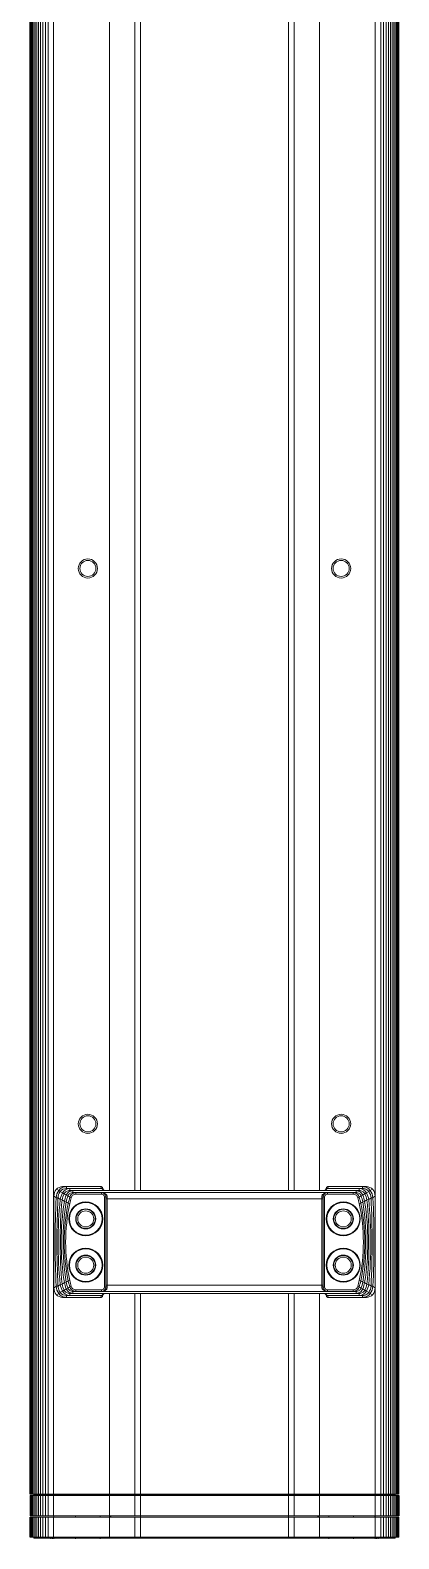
# Model space of a CAD drawing. Header units: millimetres. Extents: x 208114 to 212367, y 170574 to 176275.
# Drawn here: x 210538.6 to 210657.9, y 174454.8 to 174943.7 of the extents above; entities that cross this region are included whole.
import ezdxf

# ---------------------------------------------------------------- set-up
doc = ezdxf.new("R2010")
doc.units = ezdxf.units.MM
doc.header["$LTSCALE"] = 10
doc.layers.add('标注', color=251, linetype='Continuous', lineweight=9)

msp = doc.modelspace()

# ---------------------------------------------------------------- linework, layer by layer
for p, q in [((210538.59, 174469.29), (210538.59, 175432.69)), ((210657.93, 174469.29), (210657.93, 175432.69)), ((210538.59, 174468.79), (210538.59, 174462.29)), ((210574.21, 174469.29), (210574.21, 174469.09)), ((210656.74, 174468.79), (210656.74, 174469.09)), ((210657.93, 174468.79), (210657.93, 174462.29)), ((210650.26, 174461.79), (210650.26, 174462.29)), ((210538.59, 174455.29), (210538.59, 174461.79)), ((210657.93, 174455.29), (210657.93, 174461.79)), ((210539.78, 174455.29), (210539.78, 174454.99))]:
    msp.add_line(p, q)
at = {"layer": '标注', "color": 0}
for p, q in [((210538.67, 174469.29), (210538.67, 175432.69)), ((210538.82, 174469.29), (210538.82, 175432.69)), ((210539.05, 174469.29), (210539.05, 175432.69)), ((210539.35, 174469.29), (210539.35, 175432.69)), ((210539.73, 174469.29), (210539.73, 175432.69)), ((210540.17, 174469.29), (210540.17, 175432.69)), ((210540.69, 174469.29), (210540.69, 175432.69)), ((210541.29, 174469.29), (210541.29, 175432.69)), ((210541.96, 174469.29), (210541.96, 175432.69)), ((210542.7, 174469.29), (210542.7, 175432.69)), ((210543.51, 174469.29), (210543.51, 175432.69)), ((210544.4, 174469.29), (210544.4, 175432.69)), ((210546.18, 174469.29), (210546.18, 175432.69)), ((210650.33, 175432.69), (210650.33, 174469.29)), ((210652.12, 174469.29), (210652.12, 175432.69)), ((210653.01, 174469.29), (210653.01, 175432.69)), ((210653.82, 174469.29), (210653.82, 175432.69)), ((210654.56, 174469.29), (210654.56, 175432.69)), ((210655.23, 174469.29), (210655.23, 175432.69)), ((210655.82, 174469.29), (210655.82, 175432.69)), ((210656.34, 174469.29), (210656.34, 175432.69)), ((210656.79, 174469.29), (210656.79, 175432.69)), ((210657.17, 174469.29), (210657.17, 175432.69)), ((210657.47, 174469.29), (210657.47, 175432.69)), ((210657.69, 174469.29), (210657.69, 175432.69)), ((210657.85, 174469.29), (210657.85, 175432.69)), ((210564.26, 174567.64), (210564.26, 175334.34)), ((210572.46, 174567.65), (210572.46, 175334.34)), ((210574.26, 174567.65), (210574.26, 175334.34)), ((210622.26, 174567.65), (210622.26, 175334.34)), ((210624.06, 174567.65), (210624.06, 175334.34)), ((210632.26, 174567.64), (210632.26, 175334.34)), ((210546.26, 174565.91), (210546.26, 174536.08)), ((210546.26, 174565.91), (210546.99, 174565.34)), ((210547.14, 174568.12), (210547.83, 174567.67)), ((210547.59, 174565.32), (210548.33, 174564.72)), ((210548.31, 174567.31), (210547.83, 174567.67)), ((210548.31, 174567.31), (210549.05, 174566.92)), ((210549.57, 174566.62), (210549.05, 174566.92)), ((210561.07, 174568.99), (210549.08, 174568.99)), ((210549.08, 174568.99), (210550.35, 174568.95)), ((210549.57, 174566.62), (210550.26, 174566.19)), ((210550.81, 174565.95), (210550.26, 174566.18)), ((210561.5, 174568.95), (210550.35, 174568.95)), ((210561.53, 174568.34), (210550.35, 174568.34)), ((210550.35, 174568.34), (210551.4, 174568.28)), ((210550.81, 174565.95), (210551.4, 174565.49)), ((210551.4, 174567.68), (210551.4, 174568.28)), ((210561.92, 174568.28), (210551.4, 174568.28)), ((210561.95, 174567.68), (210551.4, 174567.68)), ((210551.4, 174567.68), (210552.43, 174567.64)), ((210551.88, 174565.36), (210551.4, 174565.49)), ((210552.43, 174567.03), (210552.43, 174567.64)), ((210552.43, 174567.64), (210644.09, 174567.64)), ((210644.09, 174567.03), (210552.43, 174567.03)), ((210552.43, 174567.03), (210553.36, 174567)), ((210553.36, 174566.5), (210553.36, 174567)), ((210561.72, 174567), (210553.36, 174567)), ((210561.72, 174566.5), (210553.36, 174566.5)), ((210561.07, 174568.99), (210561.11, 174568.98)), ((210561.5, 174568.95), (210561.07, 174568.99)), ((210561.49, 174568.95), (210561.11, 174568.98)), ((210561.53, 174568.34), (210561.49, 174568.95)), ((210561.54, 174568.94), (210561.49, 174568.95)), ((210561.62, 174568.34), (210561.54, 174568.34)), ((210561.92, 174568.28), (210561.54, 174568.34)), ((210561.92, 174568.29), (210561.62, 174568.34)), ((210561.63, 174567.01), (210561.72, 174567.01)), ((210561.72, 174567.01), (210561.85, 174567.01)), ((210561.72, 174566.5), (210561.72, 174567)), ((210561.84, 174566.99), (210561.92, 174566.98)), ((210561.85, 174567.01), (210561.92, 174567.01)), ((210561.91, 174568.28), (210561.95, 174567.68)), ((210561.99, 174568.28), (210561.91, 174568.28)), ((210561.92, 174567.01), (210562.1, 174567.01)), ((210562.02, 174567.67), (210561.96, 174567.68)), ((210561.96, 174567.68), (210562.17, 174567.65)), ((210562.01, 174568.28), (210561.99, 174568.49)), ((210562.02, 174567.67), (210562.21, 174567.65)), ((210562.44, 174567.65), (210562.21, 174567.65)), ((210562.41, 174567.83), (210562.42, 174567.65)), ((210562.44, 174567.65), (210563.25, 174567.64)), ((210562.62, 174536.39), (210562.62, 174565.59)), ((210562.62, 174565.59), (210563.07, 174565.59)), ((210562.77, 174567.65), (210562.94, 174567.65)), ((210562.95, 174566.26), (210562.85, 174566.41)), ((210562.94, 174567.65), (210563.05, 174567.65)), ((210563.05, 174567.65), (210563.23, 174567.64)), ((210563.05, 174536.98), (210563.05, 174565.01)), ((210563.47, 174565.01), (210563.05, 174565.01)), ((210563.23, 174567.64), (210563.25, 174567.64)), ((210563.47, 174536.98), (210563.47, 174565.01)), ((210633.04, 174565.01), (210633.04, 174536.98)), ((210633.04, 174565.01), (210633.47, 174565.01)), ((210634.09, 174567.65), (210633.26, 174567.64)), ((210633.9, 174565.59), (210633.45, 174565.59)), ((210633.47, 174565.01), (210633.47, 174536.98)), ((210633.67, 174566.42), (210633.57, 174566.26)), ((210633.9, 174565.59), (210633.9, 174536.39)), ((210634.09, 174567.65), (210634.11, 174567.83)), ((210634.24, 174567.65), (210634.09, 174567.65)), ((210634.31, 174567.65), (210634.24, 174567.65)), ((210634.31, 174567.65), (210634.5, 174567.67)), ((210634.31, 174567.65), (210634.35, 174567.65)), ((210634.35, 174567.65), (210634.56, 174567.68)), ((210634.35, 174567.65), (210634.35, 174567.65)), ((210634.53, 174568.49), (210634.51, 174568.28)), ((210634.51, 174567.67), (210634.57, 174567.68)), ((210634.52, 174568.28), (210634.6, 174568.28)), ((210634.57, 174567.68), (210634.61, 174568.28)), ((210634.57, 174567.68), (210645.12, 174567.68)), ((210634.98, 174568.34), (210634.6, 174568.28)), ((210634.9, 174568.34), (210634.6, 174568.29)), ((210645.12, 174568.28), (210634.6, 174568.28)), ((210634.6, 174567.01), (210634.67, 174567.01)), ((210634.6, 174566.98), (210634.67, 174566.99)), ((210634.67, 174567.01), (210634.8, 174567.01)), ((210634.8, 174567.01), (210634.89, 174567.01)), ((210634.8, 174566.5), (210634.8, 174567)), ((210643.16, 174567), (210634.8, 174567)), ((210643.16, 174566.5), (210634.8, 174566.5)), ((210634.9, 174568.34), (210634.99, 174568.34)), ((210634.97, 174568.94), (210635.02, 174568.95)), ((210635.03, 174568.95), (210634.99, 174568.34)), ((210646.17, 174568.34), (210634.99, 174568.34)), ((210635.45, 174568.99), (210635.02, 174568.95)), ((210646.17, 174568.95), (210635.02, 174568.95)), ((210635.4, 174568.98), (210635.03, 174568.95)), ((210635.4, 174568.98), (210635.45, 174568.99)), ((210635.45, 174568.99), (210647.44, 174568.99)), ((210644.09, 174567.03), (210643.16, 174567)), ((210643.16, 174566.5), (210643.16, 174567)), ((210645.12, 174567.68), (210644.09, 174567.64)), ((210644.09, 174567.03), (210644.09, 174567.64)), ((210644.64, 174565.36), (210645.12, 174565.49)), ((210645.7, 174565.95), (210645.11, 174565.49)), ((210646.17, 174568.34), (210645.12, 174568.28)), ((210645.12, 174567.68), (210645.12, 174568.28)), ((210645.7, 174565.95), (210646.26, 174566.18)), ((210647.44, 174568.99), (210646.17, 174568.95)), ((210646.95, 174566.62), (210646.26, 174566.19)), ((210646.95, 174566.62), (210647.47, 174566.92)), ((210648.21, 174567.31), (210647.47, 174566.92)), ((210648.93, 174565.32), (210648.19, 174564.72)), ((210648.21, 174567.31), (210648.69, 174567.67)), ((210649.38, 174568.12), (210648.69, 174567.67)), ((210650.26, 174565.91), (210649.53, 174565.34)), ((210650.26, 174565.91), (210650.26, 174536.08)), ((210548.93, 174564.66), (210548.33, 174564.72)), ((210548.93, 174564.66), (210549.66, 174564.07)), ((210550.26, 174563.98), (210549.66, 174564.08)), ((210550.26, 174563.98), (210550.92, 174563.53)), ((210551.41, 174563.42), (210550.92, 174563.53)), ((210645.11, 174563.42), (210645.6, 174563.53)), ((210646.26, 174563.98), (210645.6, 174563.53)), ((210646.26, 174563.98), (210646.86, 174564.08)), ((210647.59, 174564.66), (210646.86, 174564.07)), ((210647.59, 174564.66), (210648.19, 174564.72)), ((210546.26, 174536.08), (210546.99, 174536.64)), ((210547.59, 174536.67), (210548.33, 174537.27)), ((210548.93, 174537.33), (210548.33, 174537.26)), ((210548.93, 174537.33), (210549.66, 174537.91)), ((210549.57, 174535.36), (210550.26, 174535.8)), ((210550.26, 174538), (210549.66, 174537.9)), ((210550.26, 174538), (210550.92, 174538.46)), ((210550.82, 174536.03), (210550.26, 174535.8)), ((210550.82, 174536.03), (210551.4, 174536.49)), ((210551.41, 174538.56), (210550.92, 174538.46)), ((210551.88, 174536.62), (210551.4, 174536.49)), ((210553.36, 174535.49), (210553.36, 174534.99)), ((210553.36, 174535.49), (210561.72, 174535.49)), ((210561.72, 174535.49), (210561.72, 174534.99)), ((210562.62, 174536.39), (210563.07, 174536.39)), ((210562.84, 174535.56), (210562.95, 174535.72)), ((210563.47, 174536.98), (210563.05, 174536.98)), ((210633.04, 174536.98), (210633.47, 174536.98)), ((210633.9, 174536.39), (210633.45, 174536.39)), ((210633.57, 174535.72), (210633.66, 174535.57)), ((210634.8, 174535.49), (210634.8, 174534.99)), ((210634.8, 174535.49), (210643.16, 174535.49)), ((210643.16, 174535.49), (210643.16, 174534.99)), ((210644.64, 174536.62), (210645.11, 174536.49)), ((210645.11, 174538.56), (210645.6, 174538.46)), ((210645.7, 174536.03), (210645.11, 174536.49)), ((210646.26, 174538), (210645.6, 174538.46)), ((210645.7, 174536.03), (210646.26, 174535.8)), ((210646.26, 174538), (210646.86, 174537.9)), ((210646.95, 174535.36), (210646.26, 174535.8)), ((210647.59, 174537.33), (210646.86, 174537.91)), ((210647.59, 174537.32), (210648.19, 174537.26)), ((210648.93, 174536.67), (210648.19, 174537.26)), ((210650.26, 174536.08), (210649.53, 174536.64)), ((210547.14, 174533.87), (210547.83, 174534.31)), ((210548.31, 174534.67), (210547.83, 174534.31)), ((210548.31, 174534.67), (210549.05, 174535.06)), ((210549.57, 174535.36), (210549.05, 174535.06)), ((210549.08, 174533), (210550.35, 174533.04)), ((210549.08, 174533), (210561.07, 174533)), ((210550.35, 174533.64), (210551.4, 174533.7)), ((210550.35, 174533.64), (210561.53, 174533.64)), ((210550.35, 174533.04), (210561.5, 174533.04)), ((210551.4, 174534.31), (210552.43, 174534.35)), ((210551.4, 174534.31), (210551.4, 174533.7)), ((210561.95, 174534.31), (210551.4, 174534.31)), ((210551.4, 174533.7), (210561.92, 174533.7)), ((210552.43, 174534.95), (210553.36, 174534.99)), ((210552.43, 174534.95), (210552.43, 174534.35)), ((210644.09, 174534.95), (210552.43, 174534.95)), ((210644.09, 174534.35), (210552.43, 174534.35)), ((210553.36, 174534.99), (210561.72, 174534.99)), ((210561.5, 174533.04), (210561.07, 174533)), ((210561.11, 174533), (210561.07, 174533)), ((210561.49, 174533.03), (210561.11, 174533)), ((210561.49, 174533.04), (210561.53, 174533.64)), ((210561.55, 174533.04), (210561.5, 174533.04)), ((210561.61, 174533.65), (210561.53, 174533.64)), ((210561.92, 174533.7), (210561.54, 174533.64)), ((210561.92, 174533.69), (210561.62, 174533.65)), ((210561.72, 174534.98), (210561.63, 174534.98)), ((210561.85, 174534.98), (210561.72, 174534.98)), ((210561.92, 174535), (210561.85, 174534.99)), ((210561.92, 174534.98), (210561.85, 174534.98)), ((210561.95, 174534.31), (210561.91, 174533.7)), ((210561.99, 174533.71), (210561.92, 174533.7)), ((210562.01, 174534.31), (210561.95, 174534.31)), ((210562.17, 174534.33), (210561.96, 174534.31)), ((210561.99, 174533.5), (210562.01, 174533.71)), ((210562.21, 174534.33), (210562.02, 174534.31)), ((210562.21, 174534.33), (210562.17, 174534.33)), ((210562.17, 174534.33), (210562.17, 174534.33)), ((210562.21, 174534.33), (210562.28, 174534.33)), ((210562.28, 174534.33), (210562.43, 174534.33)), ((210562.42, 174534.33), (210562.41, 174534.16)), ((210562.43, 174534.33), (210563.25, 174534.34)), ((210563.25, 174534.34), (210563.13, 174534.34)), ((210564.26, 174469.29), (210564.26, 174534.34)), ((210572.46, 174469.29), (210572.46, 174534.34)), ((210574.26, 174469.29), (210574.26, 174534.34)), ((210622.26, 174469.29), (210622.26, 174534.34)), ((210624.06, 174469.29), (210624.06, 174534.34)), ((210632.26, 174469.29), (210632.26, 174534.34)), ((210634.07, 174534.33), (210633.26, 174534.34)), ((210633.34, 174534.34), (210633.26, 174534.34)), ((210633.46, 174534.34), (210633.34, 174534.34)), ((210633.6, 174534.34), (210633.46, 174534.34)), ((210633.74, 174534.34), (210633.6, 174534.34)), ((210634.07, 174534.33), (210634.31, 174534.33)), ((210634.11, 174534.16), (210634.09, 174534.33)), ((210634.5, 174534.31), (210634.31, 174534.33)), ((210634.56, 174534.31), (210634.35, 174534.33)), ((210634.6, 174534.98), (210634.42, 174534.98)), ((210634.5, 174534.31), (210634.56, 174534.31)), ((210634.51, 174533.7), (210634.53, 174533.5)), ((210634.53, 174533.71), (210634.61, 174533.7)), ((210634.61, 174533.7), (210634.57, 174534.31)), ((210634.57, 174534.31), (210645.12, 174534.31)), ((210634.67, 174534.99), (210634.6, 174535)), ((210634.67, 174534.98), (210634.6, 174534.98)), ((210634.6, 174533.7), (210645.12, 174533.7)), ((210634.98, 174533.64), (210634.6, 174533.7)), ((210634.9, 174533.65), (210634.6, 174533.69)), ((210634.8, 174534.98), (210634.67, 174534.98)), ((210634.8, 174534.99), (210643.16, 174534.99)), ((210634.89, 174534.98), (210634.8, 174534.98)), ((210634.9, 174533.65), (210634.98, 174533.64)), ((210634.98, 174533.04), (210635.03, 174533.04)), ((210634.99, 174533.64), (210635.03, 174533.04)), ((210634.99, 174533.64), (210646.17, 174533.64)), ((210635.02, 174533.04), (210646.17, 174533.04)), ((210635.45, 174533), (210635.02, 174533.04)), ((210635.4, 174533), (210635.03, 174533.03)), ((210635.45, 174533), (210635.4, 174533)), ((210647.44, 174533), (210635.45, 174533)), ((210644.09, 174534.95), (210643.16, 174534.99)), ((210644.18, 174534.35), (210644.09, 174534.35)), ((210645.12, 174534.31), (210644.09, 174534.35)), ((210645.12, 174534.31), (210645.12, 174533.7)), ((210646.17, 174533.64), (210645.12, 174533.7)), ((210647.44, 174533), (210646.17, 174533.04)), ((210646.95, 174535.37), (210647.47, 174535.06)), ((210648.21, 174534.67), (210647.47, 174535.06)), ((210648.21, 174534.67), (210648.69, 174534.31)), ((210649.38, 174533.87), (210648.69, 174534.31)), ((210538.59, 174469.29), (210657.85, 174469.29)), ((210657.93, 174468.79), (210538.59, 174468.79)), ((210538.67, 174468.79), (210538.67, 174462.29)), ((210538.82, 174468.79), (210538.82, 174462.29)), ((210539.05, 174468.79), (210539.05, 174462.29)), ((210539.35, 174468.79), (210539.35, 174462.29)), ((210539.73, 174468.79), (210539.73, 174462.29)), ((210539.78, 174469.09), (210539.78, 174468.79)), ((210656.74, 174469.09), (210539.78, 174469.09)), ((210539.79, 174469.09), (210539.79, 174468.79)), ((210539.91, 174469.09), (210539.91, 174468.79)), ((210540.03, 174469.09), (210540.03, 174468.79)), ((210540.17, 174468.79), (210540.17, 174462.29)), ((210540.69, 174468.79), (210540.69, 174462.29)), ((210541.29, 174468.79), (210541.29, 174462.29)), ((210541.88, 174469.09), (210541.88, 174468.79)), ((210541.96, 174468.79), (210541.96, 174462.29)), ((210542.53, 174469.09), (210542.53, 174468.79)), ((210542.7, 174468.79), (210542.7, 174462.29)), ((210543.17, 174469.09), (210543.17, 174468.79)), ((210543.51, 174468.79), (210543.51, 174462.29)), ((210544.4, 174468.79), (210544.4, 174462.29)), ((210545.26, 174469.09), (210545.26, 174469.29)), ((210545.58, 174469.09), (210545.58, 174468.79)), ((210546.18, 174468.79), (210546.18, 174462.29)), ((210546.26, 174469.09), (210546.26, 174469.29)), ((210547.09, 174469.09), (210547.09, 174468.79)), ((210553.26, 174469.09), (210553.26, 174469.29)), ((210561.26, 174469.09), (210561.26, 174469.29)), ((210563.22, 174469.29), (210563.21, 174469.09)), ((210564.26, 174468.79), (210564.26, 174462.29)), ((210569.76, 174469.29), (210569.76, 174469.09)), ((210570.76, 174469.29), (210570.76, 174469.09)), ((210572.46, 174468.79), (210572.46, 174462.29)), ((210574.26, 174455.29), (210574.26, 174468.79)), ((210583.76, 174469.09), (210583.76, 174469.29)), ((210584.76, 174469.09), (210584.76, 174469.29)), ((210597.76, 174469.09), (210597.76, 174469.29)), ((210598.76, 174469.09), (210598.76, 174469.29)), ((210611.76, 174469.09), (210611.76, 174469.29)), ((210612.76, 174469.09), (210612.76, 174469.29)), ((210622.26, 174455.29), (210622.26, 174468.79)), ((210622.31, 174469.09), (210622.31, 174469.29)), ((210624.06, 174468.79), (210624.06, 174462.29)), ((210625.76, 174469.09), (210625.76, 174469.29)), ((210626.76, 174469.09), (210626.76, 174469.29)), ((210632.26, 174468.79), (210632.26, 174462.29)), ((210633.31, 174469.09), (210633.3, 174469.29)), ((210635.26, 174469.09), (210635.26, 174469.29)), ((210643.26, 174469.09), (210643.26, 174469.29)), ((210649.43, 174469.09), (210649.43, 174468.79)), ((210650.26, 174469.09), (210650.26, 174469.29)), ((210650.33, 174468.79), (210650.33, 174462.29)), ((210650.94, 174469.09), (210650.94, 174468.79)), ((210651.26, 174469.09), (210651.26, 174469.29)), ((210652.12, 174468.79), (210652.12, 174462.29)), ((210653.01, 174468.79), (210653.01, 174462.29)), ((210653.34, 174469.09), (210653.34, 174468.79)), ((210653.82, 174468.79), (210653.82, 174462.29)), ((210653.98, 174469.09), (210653.98, 174468.79)), ((210654.56, 174468.79), (210654.56, 174462.29)), ((210654.64, 174469.09), (210654.64, 174468.79)), ((210655.23, 174468.79), (210655.23, 174462.29)), ((210655.82, 174468.79), (210655.82, 174462.29)), ((210656.34, 174468.79), (210656.34, 174462.29)), ((210656.49, 174469.09), (210656.49, 174468.79)), ((210656.61, 174469.09), (210656.61, 174468.79)), ((210656.73, 174469.09), (210656.73, 174468.79)), ((210656.79, 174468.79), (210656.79, 174462.29)), ((210657.17, 174468.79), (210657.17, 174462.29)), ((210657.47, 174468.79), (210657.47, 174462.29)), ((210657.69, 174468.79), (210657.69, 174462.29)), ((210657.85, 174468.79), (210657.85, 174462.29)), ((210657.93, 174462.29), (210538.59, 174462.29)), ((210546.26, 174461.79), (210546.26, 174462.29)), ((210553.26, 174461.79), (210553.26, 174462.29)), ((210561.26, 174461.79), (210561.26, 174462.29)), ((210635.26, 174461.79), (210635.26, 174462.29)), ((210643.26, 174461.79), (210643.26, 174462.29)), ((210538.59, 174461.79), (210657.93, 174461.79)), ((210538.67, 174455.29), (210538.67, 174461.79)), ((210538.82, 174455.29), (210538.82, 174461.79)), ((210539.05, 174455.29), (210539.05, 174461.79)), ((210539.35, 174455.29), (210539.35, 174461.79)), ((210539.73, 174455.29), (210539.73, 174461.79)), ((210540.17, 174455.29), (210540.17, 174461.79)), ((210540.69, 174455.29), (210540.69, 174461.79)), ((210541.29, 174455.29), (210541.29, 174461.79)), ((210541.96, 174455.29), (210541.96, 174461.79)), ((210542.7, 174455.29), (210542.7, 174461.79)), ((210543.51, 174455.29), (210543.51, 174461.79)), ((210544.4, 174455.29), (210544.4, 174461.79)), ((210546.18, 174455.29), (210546.18, 174461.79)), ((210564.26, 174455.29), (210564.26, 174461.79)), ((210572.46, 174455.29), (210572.46, 174461.79)), ((210624.06, 174455.29), (210624.06, 174461.79)), ((210632.26, 174455.29), (210632.26, 174461.79)), ((210650.33, 174455.29), (210650.33, 174461.79)), ((210652.12, 174455.29), (210652.12, 174461.79)), ((210653.01, 174455.29), (210653.01, 174461.79)), ((210653.82, 174455.29), (210653.82, 174461.79)), ((210654.56, 174455.29), (210654.56, 174461.79)), ((210655.23, 174455.29), (210655.23, 174461.79)), ((210655.82, 174455.29), (210655.82, 174461.79)), ((210656.34, 174455.29), (210656.34, 174461.79)), ((210656.79, 174455.29), (210656.79, 174461.79)), ((210657.17, 174455.29), (210657.17, 174461.79)), ((210657.47, 174455.29), (210657.47, 174461.79)), ((210657.69, 174455.29), (210657.69, 174461.79)), ((210657.85, 174455.29), (210657.85, 174461.79)), ((210538.59, 174455.29), (210657.93, 174455.29)), ((210656.74, 174454.99), (210539.78, 174454.99)), ((210539.79, 174455.29), (210539.79, 174454.99)), ((210539.91, 174455.29), (210539.91, 174454.99)), ((210540.03, 174455.29), (210540.03, 174454.99)), ((210541.88, 174455.29), (210541.88, 174454.99)), ((210542.53, 174455.29), (210542.53, 174454.99)), ((210543.17, 174455.29), (210543.17, 174454.99)), ((210545.26, 174454.99), (210545.26, 174454.79)), ((210545.58, 174455.29), (210545.58, 174454.99)), ((210546.26, 174454.79), (210546.26, 174454.99)), ((210547.09, 174455.29), (210547.09, 174454.99)), ((210553.26, 174454.79), (210553.26, 174454.99)), ((210561.26, 174454.79), (210561.26, 174454.99)), ((210635.26, 174454.79), (210635.26, 174454.99)), ((210643.26, 174454.79), (210643.26, 174454.99)), ((210649.43, 174455.29), (210649.43, 174454.99)), ((210650.26, 174454.79), (210650.26, 174454.99)), ((210650.94, 174455.29), (210650.94, 174454.99)), ((210651.26, 174454.99), (210651.26, 174454.79)), ((210653.34, 174455.29), (210653.34, 174454.99)), ((210653.98, 174455.29), (210653.98, 174454.99)), ((210654.64, 174455.29), (210654.64, 174454.99)), ((210656.49, 174455.29), (210656.49, 174454.99)), ((210656.61, 174455.29), (210656.61, 174454.99)), ((210656.73, 174455.29), (210656.73, 174454.99)), ((210656.74, 174454.99), (210656.74, 174455.29))]:
    msp.add_line(p, q, dxfattribs=at)
for points in [[(210562.85, 174566.41), (210562.71, 174566.58), (210562.55, 174566.72), (210562.36, 174566.84), (210562.16, 174566.92), (210562.1, 174566.94)], [(210634.6, 174566.98), (210634.37, 174566.93), (210634.17, 174566.85), (210633.98, 174566.73), (210633.82, 174566.59), (210633.67, 174566.42)], [(210561.92, 174535), (210562.14, 174535.06), (210562.34, 174535.14), (210562.53, 174535.25), (210562.7, 174535.39), (210562.84, 174535.56)], [(210633.66, 174535.57), (210633.8, 174535.41), (210633.97, 174535.26), (210634.16, 174535.15), (210634.36, 174535.06), (210634.42, 174535.04)]]:
    msp.add_lwpolyline(points, dxfattribs=at)
for centre, radius in [((210557.26, 174769.29), 3.1), ((210557.26, 174769.29), 2.6), ((210639.26, 174769.29), 3.1), ((210639.26, 174769.29), 2.6), ((210557.26, 174589.29), 3.1), ((210557.26, 174589.29), 2.6), ((210639.26, 174589.29), 3.1), ((210639.26, 174589.29), 2.6), ((210556.56, 174558.49), 5.5), ((210556.56, 174558.49), 5.3), ((210556.56, 174558.49), 3.25), ((210556.56, 174558.49), 3.1), ((210556.56, 174558.49), 2.6), ((210639.96, 174558.49), 5.5), ((210639.96, 174558.49), 5.3), ((210639.96, 174558.49), 3.25), ((210639.96, 174558.49), 3.1), ((210639.96, 174558.49), 2.6), ((210556.56, 174543.49), 5.5), ((210556.56, 174543.49), 5.3), ((210556.56, 174543.49), 3.25), ((210556.56, 174543.49), 3.1), ((210556.56, 174543.49), 2.6), ((210639.96, 174543.49), 5.5), ((210639.96, 174543.49), 5.3), ((210639.96, 174543.49), 3.25), ((210639.96, 174543.49), 3.1), ((210639.96, 174543.49), 2.6)]:
    msp.add_circle(centre, radius, dxfattribs=at)
for centre, radius, start, end in [((210549.26, 174565.99), 3, 93.4166, 181.6299), ((210843.25, 174550.99), 296.61, 177.2266, 182.7734), ((210844.69, 174550.99), 297.45, 177.2399, 182.7601), ((210550.36, 174565.78), 2.56, 90.2711, 143.2199), ((210551.4, 174565.56), 2.72, 90.0616, 150.0531), ((210558.94, 174562.58), 9.4, 157.4036, 170.8565), ((210558.88, 174562.59), 8.73, 157.4083, 170.8469), ((210592.46, 174554.39), 42.53, 164.8664, 167.5946), ((210590.81, 174554.78), 40.34, 164.7992, 167.6334), ((210561.62, 174564.42), 2.58, 85.6354, 89.6889), ((210561.62, 174565.41), 1.6, 86.4049, 89.4737), ((210561.62, 174565.41), 1.6, 81.7784, 86.4042), ((210561.72, 174565.59), 1.4, 84.6738, 89.9977), ((210561.72, 174565.59), 0.901, 0.0318, 90.0216), ((210561.62, 174564.45), 2.56, 81.5448, 85.6343), ((210561.62, 174565.41), 1.6, 80.5046, 81.731), ((210561.71, 174565.59), 1.41, 81.5924, 84.6777), ((210561.72, 174565.59), 1.4, 74.2422, 81.5923), ((210561.63, 174564.5), 2.51, 77.343, 81.5509), ((210562.17, 174567.16), 0.492, 86.0018, 90.0049), ((210561.64, 174564.57), 2.44, 73.0601, 77.3402), ((210562.41, 174577.46), 9.81, 268.8331, 269.3063), ((210562.74, 174603.07), 35.42, 269.2769, 269.4851), ((210563.48, 174687.08), 119.43, 269.4889, 269.6583), ((210563.06, 174566.36), 0.15, 211.4887, 222.0159), ((210631.29, 174942.81), 375.17, 270.3014, 270.4208), ((210634.58, 174565.13), 1.79, 130.1395, 131.1694), ((210634.42, 174565.8), 0.963, 154.7035, 157.2781), ((210634.39, 174565.82), 0.932, 151.6203, 154.7061), ((210633.46, 174566.36), 0.15, 317.9951, 328.4426), ((210634.8, 174565.59), 0.901, 89.9774, 179.9692), ((210634.35, 174567.16), 0.492, 89.9939, 93.5609), ((210634.89, 174564.5), 2.51, 98.4024, 102.3034), ((210634.9, 174564.45), 2.56, 95.1024, 98.408), ((210634.8, 174565.59), 1.41, 97.7024, 98.3027), ((210634.8, 174565.59), 1.41, 95.4113, 97.7027), ((210634.9, 174564.44), 2.57, 94.4239, 95.1044), ((210634.9, 174565.41), 1.6, 95.5383, 98.268), ((210634.8, 174565.6), 1.4, 90.0056, 95.4167), ((210634.9, 174564.42), 2.59, 90.3131, 94.4197), ((210605.71, 174554.78), 40.34, 12.3666, 15.2008), ((210604.05, 174554.39), 42.54, 12.4056, 15.1333), ((210645.11, 174565.56), 2.72, 29.9446, 89.9407), ((210637.64, 174562.59), 8.73, 9.1531, 22.5917), ((210637.58, 174562.58), 9.4, 9.1435, 22.5964), ((210647.26, 174565.99), 3, 358.3701, 86.5834), ((210351.64, 174550.99), 297.64, 357.2416, 2.7583), ((210353.14, 174550.99), 296.74, 357.2277, 2.7722), ((210683.99, 174550.99), 136.36, 174.2228, 185.7739), ((210684.47, 174550.99), 136.22, 174.2429, 185.7585), ((210631.79, 174550.99), 83.17, 170.9523, 189.0473), ((210632.03, 174550.99), 82.8, 170.972, 189.0281), ((210608.03, 174550.99), 58.47, 167.6222, 192.3777), ((210608.17, 174550.99), 58.11, 167.6511, 192.3488), ((210588.34, 174550.99), 58.12, 347.6525, 12.3475), ((210588.48, 174550.99), 58.48, 347.6236, 12.3765), ((210564.54, 174550.99), 82.75, 350.9664, 9.0335), ((210564.77, 174550.99), 83.13, 350.948, 9.0524), ((210511.7, 174550.99), 136.57, 354.2563, 5.7423), ((210512.09, 174550.99), 136.79, 354.2397, 5.7589), ((210549.26, 174535.99), 3, 178.3701, 266.5834), ((210558.94, 174539.41), 9.4, 189.1423, 202.5712), ((210558.88, 174539.39), 8.73, 189.1565, 202.6171), ((210592.36, 174547.57), 42.43, 192.4031, 195.1375), ((210590.77, 174547.19), 40.3, 192.366, 195.2102), ((210561.72, 174536.39), 0.901, 269.9774, 359.9692), ((210563.06, 174535.62), 0.15, 137.9951, 148.4426), ((210562.13, 174536.17), 0.932, 331.6203, 334.7061), ((210562.1, 174536.18), 0.963, 334.7035, 337.2781), ((210561.94, 174536.85), 1.79, 310.1395, 311.1694), ((210633.46, 174535.62), 0.15, 31.4887, 42.0159), ((210634.8, 174536.39), 0.901, 180.0318, 270.0216), ((210605.75, 174547.19), 40.3, 344.7898, 347.634), ((210604.16, 174547.57), 42.43, 344.8625, 347.5969), ((210637.64, 174539.39), 8.73, 337.3829, 350.8435), ((210637.58, 174539.41), 9.4, 337.4288, 350.8577), ((210647.26, 174535.99), 3, 273.4166, 1.6299), ((210550.36, 174536.21), 2.56, 216.7907, 269.7121), ((210551.4, 174536.42), 2.72, 209.9473, 269.9406), ((210561.62, 174537.56), 2.59, 270.313, 274.4197), ((210561.72, 174536.39), 1.4, 270.0056, 275.4167), ((210561.62, 174536.57), 1.6, 275.5383, 278.2679), ((210561.62, 174537.55), 2.57, 274.4239, 275.1044), ((210561.71, 174536.4), 1.41, 275.4113, 277.7027), ((210561.62, 174537.53), 2.56, 275.1024, 278.408), ((210561.71, 174536.4), 1.41, 277.7023, 278.3026), ((210561.63, 174537.49), 2.51, 278.4024, 282.3034), ((210562.17, 174534.82), 0.492, 269.9939, 273.5599), ((210564.79, 174225.57), 308.77, 90.3089, 90.4304), ((210633.03, 174414.13), 120.21, 89.489, 89.6595), ((210633.78, 174499.01), 35.33, 89.2762, 89.4846), ((210634.88, 174537.41), 2.44, 253.0601, 257.3402), ((210634.11, 174524.55), 9.79, 88.8325, 89.3054), ((210634.35, 174534.82), 0.492, 266.0022, 270.005), ((210634.89, 174537.48), 2.51, 257.3429, 261.5509), ((210634.8, 174536.39), 1.4, 254.2422, 261.5923), ((210634.9, 174537.54), 2.56, 261.5448, 265.6343), ((210634.8, 174536.4), 1.41, 261.5924, 264.6778), ((210634.9, 174536.57), 1.6, 260.5047, 261.731), ((210634.9, 174536.57), 1.6, 261.7784, 266.4042), ((210634.8, 174536.39), 1.4, 264.6738, 269.9977), ((210634.9, 174537.56), 2.58, 265.6354, 269.6889), ((210634.9, 174536.58), 1.6, 266.4049, 269.4737), ((210387.15, 174497.81), 259.62, 8.0917, 8.2262), ((210645.11, 174536.42), 2.72, 270.0573, 330.0549), ((210548.34, 174469.65), 2.58, 188.1266, 189.3241), ((210648.18, 174469.65), 2.58, 350.6759, 351.8734), ((210563.41, 174464.79), 3, 277.25, 303.3906), ((210633.11, 174464.79), 3, 236.6094, 270), ((210548.34, 174454.43), 2.58, 170.6759, 171.8734), ((210648.18, 174454.43), 2.58, 8.1266, 9.3241)]:
    msp.add_arc(centre, radius, start, end, dxfattribs=at)
for points in [[(210547.83, 174567.67), (210547.33, 174567.01), (210547.03, 174566.17), (210546.99, 174565.34)], [(210546.99, 174565.34), (210547.19, 174565.35), (210547.39, 174565.32), (210547.59, 174565.32)], [(210548.31, 174567.31), (210547.88, 174566.75), (210547.62, 174566.02), (210547.59, 174565.32)], [(210549.05, 174566.92), (210548.66, 174566.25), (210548.41, 174565.49), (210548.33, 174564.72)], [(210549.57, 174566.62), (210549.22, 174566.02), (210549, 174565.34), (210548.93, 174564.66)], [(210550.35, 174568.95), (210550.32, 174568.75), (210550.35, 174568.54), (210550.35, 174568.34)], [(210562.41, 174567.83), (210562.39, 174568.03), (210562.19, 174568.25), (210561.99, 174568.28)], [(210562.1, 174567.01), (210586.26, 174567.01), (210610.43, 174567.01), (210634.6, 174567.01)], [(210562.93, 174566.29), (210562.75, 174566.6), (210562.43, 174566.85), (210562.1, 174566.94)], [(210563.07, 174566.53), (210562.86, 174566.7), (210562.61, 174566.82), (210562.35, 174566.9)], [(210563.07, 174565.59), (210563.09, 174565.82), (210563.06, 174566.06), (210562.95, 174566.26)], [(210563.05, 174565.01), (210563.05, 174565.2), (210563.06, 174565.4), (210563.07, 174565.59)], [(210563.35, 174566.24), (210563.27, 174566.35), (210563.17, 174566.44), (210563.07, 174566.53)], [(210563.51, 174565.48), (210563.55, 174565.73), (210563.51, 174566.03), (210563.35, 174566.24)], [(210563.47, 174565.01), (210563.47, 174565.16), (210563.49, 174565.32), (210563.51, 174565.48)], [(210633.04, 174565.01), (210609.85, 174565.01), (210586.66, 174565.01), (210563.47, 174565.01)], [(210633.17, 174566.24), (210633.01, 174566.03), (210632.97, 174565.73), (210633.01, 174565.48)], [(210633.01, 174565.48), (210633.03, 174565.32), (210633.04, 174565.16), (210633.04, 174565.01)], [(210633.4, 174566.48), (210633.31, 174566.41), (210633.23, 174566.33), (210633.17, 174566.24)], [(210634.36, 174566.95), (210634.02, 174566.88), (210633.69, 174566.73), (210633.42, 174566.5)], [(210633.53, 174566.18), (210633.45, 174566), (210633.43, 174565.79), (210633.45, 174565.59)], [(210633.45, 174565.59), (210633.46, 174565.4), (210633.47, 174565.2), (210633.47, 174565.01)], [(210634.6, 174566.98), (210634.2, 174566.92), (210633.79, 174566.65), (210633.59, 174566.29)], [(210634.11, 174567.83), (210634.12, 174568.03), (210634.32, 174568.25), (210634.52, 174568.28)], [(210646.17, 174568.95), (210646.15, 174568.75), (210646.15, 174568.54), (210646.17, 174568.34)], [(210647.59, 174564.66), (210647.52, 174565.34), (210647.29, 174566.02), (210646.95, 174566.62)], [(210648.19, 174564.72), (210648.11, 174565.49), (210647.86, 174566.25), (210647.47, 174566.92)], [(210648.93, 174565.32), (210648.9, 174566.02), (210648.63, 174566.75), (210648.21, 174567.31)], [(210649.53, 174565.34), (210649.49, 174566.17), (210649.19, 174567.01), (210648.69, 174567.67)], [(210649.53, 174565.34), (210649.33, 174565.34), (210649.13, 174565.31), (210648.93, 174565.32)], [(210546.99, 174536.64), (210547.19, 174536.65), (210547.39, 174536.68), (210547.59, 174536.67)], [(210546.99, 174536.64), (210547.03, 174535.82), (210547.33, 174534.97), (210547.83, 174534.31)], [(210548.33, 174537.27), (210548.41, 174536.5), (210548.66, 174535.73), (210549.05, 174535.06)], [(210548.93, 174537.33), (210549, 174536.64), (210549.22, 174535.96), (210549.57, 174535.37)], [(210561.92, 174535), (210562.32, 174535.06), (210562.73, 174535.34), (210562.93, 174535.69)], [(210562.16, 174535.03), (210562.5, 174535.11), (210562.83, 174535.26), (210563.1, 174535.48)], [(210562.99, 174535.81), (210563.06, 174535.99), (210563.09, 174536.19), (210563.07, 174536.39)], [(210563.07, 174536.39), (210563.06, 174536.58), (210563.05, 174536.78), (210563.05, 174536.98)], [(210563.12, 174535.5), (210563.2, 174535.57), (210563.28, 174535.66), (210563.35, 174535.75)], [(210563.35, 174535.75), (210563.51, 174535.95), (210563.55, 174536.25), (210563.51, 174536.51)], [(210563.47, 174536.98), (210586.66, 174536.97), (210609.85, 174536.97), (210633.04, 174536.98)], [(210563.51, 174536.51), (210563.49, 174536.66), (210563.47, 174536.82), (210563.47, 174536.98)], [(210633.01, 174536.51), (210632.97, 174536.25), (210633.01, 174535.95), (210633.17, 174535.75)], [(210633.04, 174536.98), (210633.04, 174536.82), (210633.03, 174536.66), (210633.01, 174536.51)], [(210633.17, 174535.75), (210633.25, 174535.64), (210633.35, 174535.54), (210633.45, 174535.46)], [(210633.45, 174536.39), (210633.43, 174536.16), (210633.46, 174535.92), (210633.57, 174535.72)], [(210633.47, 174536.98), (210633.47, 174536.78), (210633.46, 174536.58), (210633.45, 174536.39)], [(210633.45, 174535.46), (210633.66, 174535.29), (210633.91, 174535.16), (210634.17, 174535.08)], [(210633.59, 174535.69), (210633.76, 174535.38), (210634.08, 174535.14), (210634.42, 174535.04)], [(210646.95, 174535.37), (210647.29, 174535.96), (210647.52, 174536.64), (210647.59, 174537.33)], [(210647.47, 174535.06), (210647.86, 174535.73), (210648.11, 174536.5), (210648.19, 174537.26)], [(210648.21, 174534.67), (210648.63, 174535.24), (210648.9, 174535.96), (210648.93, 174536.67)], [(210648.69, 174534.31), (210649.19, 174534.97), (210649.49, 174535.82), (210649.53, 174536.64)], [(210649.53, 174536.64), (210649.33, 174536.61), (210649.13, 174536.64), (210648.93, 174536.67)], [(210550.35, 174533.04), (210550.37, 174533.24), (210550.36, 174533.44), (210550.35, 174533.64)], [(210634.42, 174534.98), (210610.25, 174534.97), (210586.09, 174534.97), (210561.92, 174534.98)], [(210562.41, 174534.16), (210562.39, 174533.95), (210562.2, 174533.74), (210561.99, 174533.71)], [(210634.11, 174534.16), (210634.12, 174533.95), (210634.33, 174533.73), (210634.53, 174533.71)], [(210646.17, 174533.04), (210646.14, 174533.24), (210646.15, 174533.44), (210646.17, 174533.64)]]:
    msp.add_open_spline(points, degree=3, dxfattribs=at)
for points, knots in [([(210550.35, 174568.95), (210549.86, 174568.94), (210548.89, 174568.71), (210548.12, 174568.06), (210547.83, 174567.67)], [0, 0, 0, 0, 0.499936, 1, 1, 1, 1]), ([(210551.4, 174567.68), (210551.03, 174567.68), (210550.29, 174567.48), (210549.75, 174566.94), (210549.57, 174566.62)], [0, 0, 0, 0, 0.499149, 1, 1, 1, 1]), ([(210552.43, 174567.64), (210551.98, 174567.64), (210551.05, 174567.36), (210550.44, 174566.61), (210550.26, 174566.19)], [0, 0, 0, 0, 0.499885, 1, 1, 1, 1]), ([(210552.43, 174567.03), (210552.09, 174567.03), (210551.4, 174566.83), (210550.94, 174566.26), (210550.82, 174565.95)], [0, 0, 0, 0, 0.498685, 1, 1, 1, 1]), ([(210553.36, 174567), (210552.92, 174567), (210552.03, 174566.7), (210551.52, 174565.91), (210551.4, 174565.49)], [0, 0, 0, 0, 0.499927, 1, 1, 1, 1]), ([(210553.36, 174566.5), (210553.03, 174566.5), (210552.36, 174566.27), (210551.97, 174565.67), (210551.88, 174565.36)], [0, 0, 0, 0, 0.5001, 1, 1, 1, 1]), ([(210561.99, 174568.49), (210561.98, 174568.6), (210561.88, 174568.83), (210561.65, 174568.93), (210561.54, 174568.94)], [0, 0, 0, 0, 0.494072, 1, 1, 1, 1]), ([(210562.17, 174567.65), (210562.17, 174567.65), (210562.19, 174567.65), (210562.2, 174567.65), (210562.21, 174567.65)], [0, 0, 0, 0, 0.336832, 1, 1, 1, 1]), ([(210563.35, 174566.24), (210563.31, 174566.22), (210563.18, 174566.19), (210563.01, 174566.19), (210562.95, 174566.26)], [0, 0, 0, 0, 0.313647, 1, 1, 1, 1]), ([(210563.51, 174565.48), (210563.46, 174565.48), (210563.32, 174565.51), (210563.16, 174565.54), (210563.07, 174565.59)], [0, 0, 0, 0, 0.303345, 1, 1, 1, 1]), ([(210563.25, 174567.64), (210569.08, 174567.65), (210592.42, 174567.66), (210615.75, 174567.65), (210633.26, 174567.64)], [0, 0, 0, 0, 0.249671, 1, 1, 1, 1]), ([(210633.01, 174565.48), (210633.05, 174565.48), (210633.2, 174565.51), (210633.36, 174565.54), (210633.45, 174565.59)], [0, 0, 0, 0, 0.303345, 1, 1, 1, 1]), ([(210633.17, 174566.24), (210633.21, 174566.22), (210633.33, 174566.19), (210633.5, 174566.19), (210633.57, 174566.26)], [0, 0, 0, 0, 0.313663, 1, 1, 1, 1]), ([(210634.04, 174567.65), (210634.07, 174567.65), (210634.16, 174567.65), (210634.25, 174567.65), (210634.31, 174567.65)], [0, 0, 0, 0, 0.316374, 1, 1, 1, 1]), ([(210634.53, 174568.49), (210634.53, 174568.6), (210634.63, 174568.83), (210634.86, 174568.93), (210634.97, 174568.94)], [0, 0, 0, 0, 0.494392, 1, 1, 1, 1]), ([(210645.11, 174565.49), (210645, 174565.91), (210644.48, 174566.7), (210643.59, 174567), (210643.16, 174567)], [0, 0, 0, 0, 0.500318, 1, 1, 1, 1]), ([(210644.64, 174565.36), (210644.55, 174565.67), (210644.16, 174566.27), (210643.49, 174566.5), (210643.16, 174566.5)], [0, 0, 0, 0, 0.500219, 1, 1, 1, 1]), ([(210646.26, 174566.19), (210646.08, 174566.61), (210645.47, 174567.36), (210644.54, 174567.64), (210644.09, 174567.64)], [0, 0, 0, 0, 0.500118, 1, 1, 1, 1]), ([(210645.7, 174565.95), (210645.57, 174566.26), (210645.12, 174566.82), (210644.43, 174567.03), (210644.09, 174567.03)], [0, 0, 0, 0, 0.500031, 1, 1, 1, 1]), ([(210646.95, 174566.62), (210646.77, 174566.94), (210646.23, 174567.48), (210645.48, 174567.68), (210645.12, 174567.68)], [0, 0, 0, 0, 0.500019, 1, 1, 1, 1]), ([(210648.69, 174567.67), (210648.4, 174568.06), (210647.63, 174568.71), (210646.65, 174568.94), (210646.17, 174568.95)], [0, 0, 0, 0, 0.500095, 1, 1, 1, 1]), ([(210648.21, 174567.31), (210647.97, 174567.63), (210647.35, 174568.15), (210646.56, 174568.34), (210646.17, 174568.34)], [0, 0, 0, 0, 0.50003, 1, 1, 1, 1]), ([(210547.59, 174536.67), (210547.61, 174536.14), (210547.81, 174535.42), (210548.2, 174534.82), (210548.31, 174534.67)], [0, 0, 0, 0, 0.741844, 1, 1, 1, 1]), ([(210550.26, 174535.8), (210550.44, 174535.38), (210551.05, 174534.63), (210551.97, 174534.35), (210552.43, 174534.35)], [0, 0, 0, 0, 0.500122, 1, 1, 1, 1]), ([(210550.82, 174536.03), (210550.95, 174535.72), (210551.4, 174535.16), (210552.09, 174534.95), (210552.43, 174534.95)], [0, 0, 0, 0, 0.5018, 1, 1, 1, 1]), ([(210551.4, 174536.49), (210551.52, 174536.07), (210552.03, 174535.29), (210552.92, 174534.99), (210553.36, 174534.99)], [0, 0, 0, 0, 0.500238, 1, 1, 1, 1]), ([(210551.88, 174536.62), (210551.97, 174536.31), (210552.36, 174535.71), (210553.03, 174535.49), (210553.36, 174535.49)], [0, 0, 0, 0, 0.50012, 1, 1, 1, 1]), ([(210563.35, 174535.75), (210563.31, 174535.76), (210563.18, 174535.8), (210563.01, 174535.79), (210562.95, 174535.72)], [0, 0, 0, 0, 0.313663, 1, 1, 1, 1]), ([(210563.51, 174536.51), (210563.46, 174536.5), (210563.32, 174536.48), (210563.16, 174536.45), (210563.07, 174536.39)], [0, 0, 0, 0, 0.303345, 1, 1, 1, 1]), ([(210633.01, 174536.51), (210633.05, 174536.5), (210633.2, 174536.48), (210633.36, 174536.45), (210633.45, 174536.39)], [0, 0, 0, 0, 0.303345, 1, 1, 1, 1]), ([(210633.17, 174535.75), (210633.21, 174535.76), (210633.33, 174535.8), (210633.5, 174535.79), (210633.57, 174535.72)], [0, 0, 0, 0, 0.313647, 1, 1, 1, 1]), ([(210643.16, 174535.49), (210643.49, 174535.49), (210644.16, 174535.71), (210644.55, 174536.31), (210644.64, 174536.62)], [0, 0, 0, 0, 0.500087, 1, 1, 1, 1]), ([(210643.16, 174534.99), (210643.59, 174534.99), (210644.48, 174535.29), (210645, 174536.07), (210645.11, 174536.49)], [0, 0, 0, 0, 0.499912, 1, 1, 1, 1]), ([(210644.1, 174534.95), (210644.43, 174534.95), (210645.12, 174535.16), (210645.57, 174535.72), (210645.7, 174536.03)], [0, 0, 0, 0, 0.499972, 1, 1, 1, 1]), ([(210644.18, 174534.35), (210644.62, 174534.37), (210645.51, 174534.66), (210646.09, 174535.39), (210646.26, 174535.8)], [0, 0, 0, 0, 0.49989, 1, 1, 1, 1]), ([(210547.83, 174534.31), (210548.12, 174533.92), (210548.89, 174533.27), (210549.86, 174533.04), (210550.35, 174533.04)], [0, 0, 0, 0, 0.500061, 1, 1, 1, 1]), ([(210549.57, 174535.36), (210549.75, 174535.05), (210550.29, 174534.5), (210551.04, 174534.31), (210551.4, 174534.31)], [0, 0, 0, 0, 0.501183, 1, 1, 1, 1]), ([(210561.99, 174533.5), (210561.98, 174533.38), (210561.89, 174533.16), (210561.66, 174533.05), (210561.55, 174533.04)], [0, 0, 0, 0, 0.494392, 1, 1, 1, 1]), ([(210562.48, 174534.33), (210562.45, 174534.33), (210562.36, 174534.33), (210562.27, 174534.33), (210562.21, 174534.33)], [0, 0, 0, 0, 0.316517, 1, 1, 1, 1]), ([(210563.25, 174534.34), (210569.08, 174534.34), (210592.42, 174534.33), (210615.75, 174534.33), (210633.26, 174534.34)], [0, 0, 0, 0, 0.249671, 1, 1, 1, 1]), ([(210634.35, 174534.33), (210634.34, 174534.33), (210634.33, 174534.33), (210634.32, 174534.33), (210634.31, 174534.33)], [0, 0, 0, 0, 0.336838, 1, 1, 1, 1]), ([(210634.53, 174533.5), (210634.53, 174533.38), (210634.63, 174533.15), (210634.86, 174533.05), (210634.98, 174533.04)], [0, 0, 0, 0, 0.494072, 1, 1, 1, 1]), ([(210645.12, 174534.31), (210645.48, 174534.31), (210646.23, 174534.5), (210646.77, 174535.05), (210646.95, 174535.36)], [0, 0, 0, 0, 0.499982, 1, 1, 1, 1]), ([(210646.17, 174533.64), (210646.56, 174533.64), (210647.35, 174533.83), (210647.97, 174534.36), (210648.21, 174534.67)], [0, 0, 0, 0, 0.499971, 1, 1, 1, 1]), ([(210646.17, 174533.04), (210646.65, 174533.04), (210647.63, 174533.27), (210648.4, 174533.92), (210648.69, 174534.31)], [0, 0, 0, 0, 0.49992, 1, 1, 1, 1]), ([(210545.82, 174469.09), (210545.82, 174469.11), (210545.8, 174469.16), (210545.8, 174469.21), (210545.79, 174469.24)], [0, 0, 0, 0, 0.48276, 1, 1, 1, 1]), ([(210650.73, 174469.24), (210650.72, 174469.21), (210650.71, 174469.16), (210650.7, 174469.11), (210650.7, 174469.09)], [0, 0, 0, 0, 0.51724, 1, 1, 1, 1]), ([(210545.79, 174454.85), (210545.8, 174454.87), (210545.8, 174454.92), (210545.82, 174454.97), (210545.82, 174454.99)], [0, 0, 0, 0, 0.51724, 1, 1, 1, 1]), ([(210650.7, 174454.99), (210650.7, 174454.97), (210650.71, 174454.92), (210650.72, 174454.87), (210650.73, 174454.85)], [0, 0, 0, 0, 0.48276, 1, 1, 1, 1])]:
    msp.add_open_spline(points, degree=3, knots=knots, dxfattribs=at)

doc.saveas('drawing.dxf')
